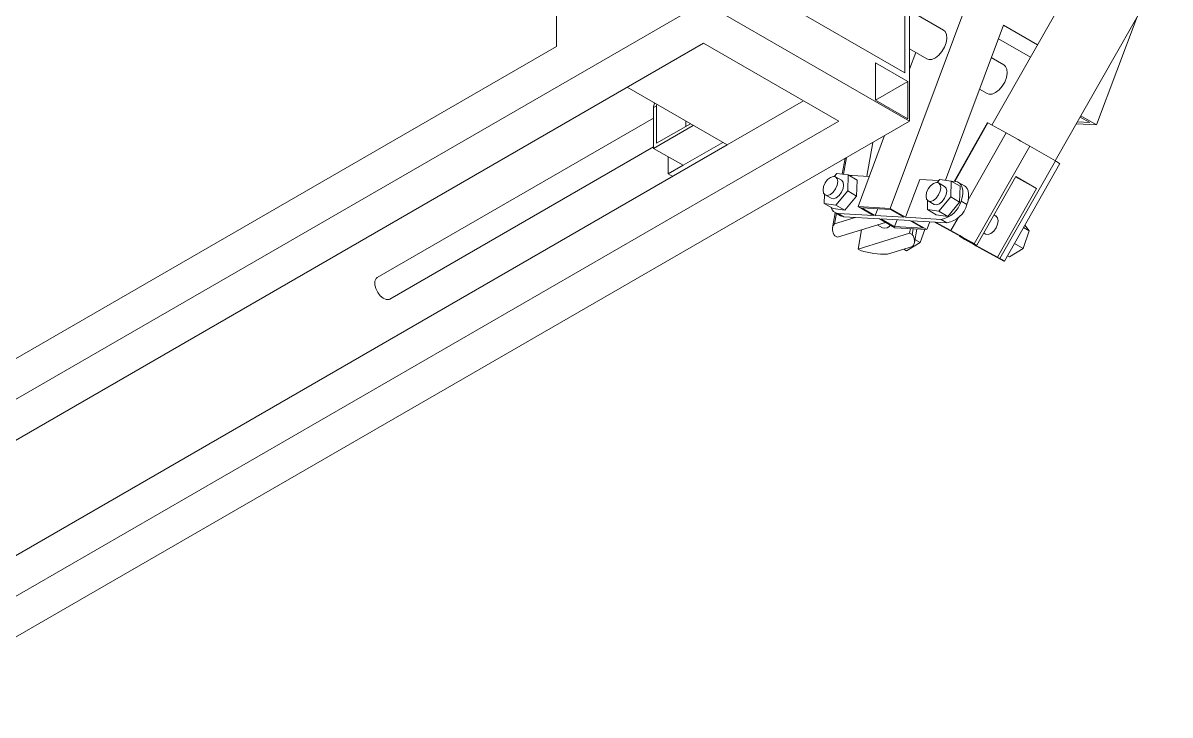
# Model space of a CAD drawing. Header units: millimetres. Extents: x 0 to 1189, y 0 to 841.
# Drawn here: x 869.3 to 924.5, y 160 to 193.3 of the extents above; entities that cross this region are included whole.
import ezdxf

# ---------------------------------------------------------------- set-up
doc = ezdxf.new("R2010")
doc.units = ezdxf.units.MM

msp = doc.modelspace()

# ---------------------------------------------------------------- linework, layer by layer
at = {"color": 7, "linetype": 'Continuous', "lineweight": 15}
for p, q in [((894.945, 192.155), (894.945, 200.115)), ((916.833, 199.983), (910.993, 184.368)), ((911.703, 198.81), (911.703, 190.889)), ((911.915, 198.687), (911.915, 188.562)), ((921.41, 198.112), (915.889, 188.376)), ((911.703, 190.889), (902.228, 196.359)), ((918.935, 186.652), (924.455, 196.385)), ((852.518, 165.703), (902.016, 194.277)), ((902.016, 194.277), (911.915, 188.562)), ((913.553, 192.951), (911.915, 193.896)), ((916.442, 193.19), (913.65, 185.724)), ((918.082, 192.243), (916.442, 193.19)), ((922.865, 193.582), (920.921, 188.385)), ((852.518, 167.663), (894.945, 192.155)), ((854.215, 164.723), (902.016, 192.318)), ((902.016, 192.318), (908.521, 188.562)), ((911.915, 192.049), (912.753, 191.565)), ((917.739, 191.638), (916.195, 192.529)), ((912.218, 191.874), (911.915, 191.065)), ((916.452, 191.277), (915.855, 191.621)), ((910.289, 191.379), (910.289, 189.583)), ((911.845, 190.481), (910.289, 191.379)), ((911.845, 190.481), (910.289, 189.583)), ((911.845, 188.685), (911.845, 190.481)), ((903.147, 187.42), (898.339, 190.195)), ((915.287, 190.102), (915.652, 189.891)), ((899.753, 189.298), (899.612, 189.216)), ((899.759, 189.376), (899.753, 189.298)), ((899.753, 187.501), (899.753, 189.298)), ((903.147, 187.42), (906.824, 189.542)), ((910.289, 189.583), (911.845, 188.685)), ((899.612, 188.716), (886.322, 181.044)), ((899.612, 189.216), (899.612, 187.256)), ((920.59, 188.497), (920.131, 188.761)), ((920.921, 188.385), (920.165, 188.822)), ((860.721, 160.968), (908.521, 188.562)), ((862.418, 159.988), (911.915, 188.562)), ((899.612, 187.256), (901.521, 188.359)), ((901.379, 188.44), (899.753, 187.501)), ((901.167, 188.481), (901.161, 188.566)), ((901.167, 188.318), (901.167, 188.481)), ((915.668, 188.493), (914.065, 185.667)), ((915.693, 188.483), (914.095, 185.665)), ((915.693, 188.483), (916.576, 188)), ((919.95, 188.442), (920.921, 188.385)), ((920, 188.531), (920.59, 188.497)), ((910.722, 187.873), (909.445, 184.459)), ((916.576, 188), (914.746, 184.773)), ((860.721, 162.927), (903.147, 187.42)), ((886.922, 180.005), (899.612, 187.331)), ((899.612, 187.256), (901.026, 186.44)), ((901.026, 186.44), (902.935, 187.542)), ((910.156, 187.546), (909.861, 185.914)), ((917.703, 187.363), (915.039, 182.667)), ((918.936, 186.652), (917.703, 187.363)), ((900.319, 186.032), (900.319, 186.848)), ((908.823, 186.777), (908.686, 186.016)), ((908.89, 186.816), (908.744, 186.008)), ((918.936, 186.652), (916.272, 181.955)), ((916.483, 181.823), (919.147, 186.52)), ((900.319, 186.032), (901.026, 186.44)), ((900.533, 185.91), (900.319, 186.032)), ((908.423, 186.054), (908.299, 185.906)), ((908.977, 185.975), (908.423, 186.054)), ((908.955, 185.208), (908.977, 185.975)), ((909.402, 185.73), (908.977, 185.975)), ((908.651, 185.72), (908.368, 185.884)), ((909.986, 185.906), (909.166, 185.955)), ((909.379, 184.963), (909.402, 185.73)), ((912.418, 185.764), (911.736, 183.939)), ((913.334, 185.71), (912.418, 185.764)), ((913.378, 185.763), (913.254, 185.615)), ((913.606, 185.429), (913.323, 185.593)), ((913.932, 185.684), (913.378, 185.763)), ((913.91, 184.917), (913.932, 185.684)), ((914.357, 185.439), (913.932, 185.684)), ((914.121, 185.664), (913.95, 185.674)), ((914.563, 185.454), (914.28, 185.617)), ((914.334, 184.672), (914.357, 185.439)), ((917.035, 185.902), (915.161, 182.596)), ((917.022, 185.879), (918.025, 185.33)), ((918.025, 185.33), (917.035, 185.902)), ((907.837, 185.04), (907.824, 184.6)), ((907.868, 185.018), (908.151, 184.854)), ((908.378, 184.52), (908.955, 185.208)), ((908.803, 184.276), (909.379, 184.963)), ((909.379, 184.963), (908.955, 185.208)), ((913.333, 184.229), (913.91, 184.917)), ((914.334, 184.672), (913.91, 184.917)), ((916.151, 182.025), (918.025, 185.33)), ((907.824, 184.6), (908.378, 184.52)), ((908.248, 184.355), (907.824, 184.6)), ((908.248, 184.355), (908.803, 184.276)), ((908.803, 184.276), (908.378, 184.52)), ((910.187, 184.03), (909.445, 184.459)), ((909.445, 184.459), (910.993, 184.368)), ((909.63, 184.397), (911.005, 184.316)), ((910.274, 184.025), (909.63, 184.397)), ((910.274, 184.025), (910.396, 184.352)), ((910.993, 184.368), (911.736, 183.939)), ((911.005, 184.316), (911.649, 183.944)), ((912.792, 184.749), (912.779, 184.309)), ((912.779, 184.309), (913.333, 184.229)), ((913.203, 184.064), (912.779, 184.309)), ((912.823, 184.727), (913.106, 184.563)), ((913.758, 183.985), (914.334, 184.672)), ((914.399, 184.715), (914.682, 184.552)), ((908.351, 184.161), (908.22, 183.434)), ((908.406, 184.13), (908.315, 183.628)), ((908.315, 183.628), (909.308, 183.935)), ((908.325, 184.176), (908.608, 184.013)), ((908.484, 184.13), (908.767, 183.967)), ((910.187, 184.03), (908.484, 184.13)), ((910.47, 183.867), (908.767, 183.967)), ((911.649, 183.944), (910.274, 184.025)), ((911.212, 183.438), (910.47, 183.867)), ((911.932, 183.781), (910.557, 183.862)), ((911.2, 183.49), (910.557, 183.862)), ((911.322, 183.817), (911.2, 183.49)), ((913.439, 183.839), (911.736, 183.939)), ((911.932, 183.781), (912.575, 183.41)), ((913.722, 183.676), (912.018, 183.776)), ((912.018, 183.776), (912.761, 183.347)), ((913.203, 184.064), (913.758, 183.985)), ((913.758, 183.985), (913.333, 184.229)), ((913.722, 183.676), (913.439, 183.839)), ((914.263, 183.92), (913.913, 183.303)), ((916.081, 184.001), (915.988, 184.054)), ((908.454, 182.982), (910.766, 183.696)), ((909.611, 183.339), (909.444, 182.41)), ((910.369, 183.574), (910.626, 183.426)), ((912.575, 183.41), (911.2, 183.49)), ((912.761, 183.347), (911.212, 183.438)), ((911.924, 183.177), (911.963, 183.394)), ((912.095, 183.386), (912.045, 183.106)), ((912.157, 182.724), (912.274, 183.376)), ((912.651, 183.354), (912.43, 182.733)), ((912.902, 183.724), (912.761, 183.347)), ((913.171, 183.708), (913.913, 183.303)), ((913.337, 183.594), (913.215, 183.664)), ((913.337, 183.594), (915.161, 182.596)), ((917.685, 183.285), (917.385, 182.442)), ((917.685, 183.285), (917.404, 183.447)), ((917.465, 183.554), (917.685, 183.285)), ((908.454, 182.982), (908.332, 183.052)), ((909.444, 182.41), (911.924, 183.177)), ((912.43, 182.733), (911.777, 182.321)), ((912.045, 183.106), (911.924, 183.177)), ((912.43, 182.733), (912.184, 182.874)), ((914.34, 183.046), (914.327, 183.023)), ((914.327, 183.023), (916.151, 182.025)), ((914.448, 182.953), (914.327, 183.023)), ((915.161, 182.596), (915.039, 182.667)), ((915.494, 183.184), (915.581, 183.135)), ((917.385, 182.442), (916.97, 182.681)), ((909.565, 182.34), (909.444, 182.41)), ((910.861, 182.159), (912.062, 182.53)), ((911.777, 182.321), (911.641, 182.4)), ((915.575, 182.316), (916.458, 181.833)), ((917.385, 182.442), (916.732, 182.03)), ((916.272, 181.955), (916.151, 182.025)), ((916.732, 182.03), (916.633, 182.087))]:
    msp.add_line(p, q, dxfattribs=at)
at = {"color": 7, "linetype": 'Continuous', "lineweight": 15, "flags": 128}
for points in [[(913.553, 192.951), (913.637, 192.875), (913.702, 192.733), (913.718, 192.548), (913.683, 192.338), (913.602, 192.12), (913.481, 191.915), (913.33, 191.74), (913.164, 191.611), (912.997, 191.54), (912.844, 191.532), (912.753, 191.565)], [(916.452, 191.277), (916.536, 191.202), (916.601, 191.059), (916.617, 190.875), (916.583, 190.664), (916.501, 190.447), (916.38, 190.241), (916.229, 190.067), (916.063, 189.938), (915.896, 189.866), (915.743, 189.859), (915.652, 189.891)], [(915.668, 188.493), (915.674, 188.491), (915.693, 188.483)], [(908.471, 185.655), (908.445, 185.795), (908.368, 185.884), (908.253, 185.906), (908.118, 185.859), (907.983, 185.75), (907.868, 185.595), (907.791, 185.418), (907.764, 185.246), (907.791, 185.106), (907.868, 185.018), (907.983, 184.995), (908.118, 185.042), (908.253, 185.151), (908.368, 185.306), (908.445, 185.483), (908.471, 185.655)], [(908.151, 184.854), (908.265, 184.832), (908.401, 184.879), (908.536, 184.988), (908.651, 185.143), (908.727, 185.32), (908.754, 185.491), (908.727, 185.632), (908.651, 185.72), (908.651, 185.72)], [(909.166, 185.955), (909.039, 185.944), (909.033, 185.943)], [(913.426, 185.364), (913.4, 185.504), (913.323, 185.593), (913.208, 185.615), (913.073, 185.568), (912.938, 185.459), (912.823, 185.304), (912.746, 185.127), (912.719, 184.955), (912.746, 184.815), (912.823, 184.727), (912.938, 184.704), (913.073, 184.751), (913.208, 184.86), (913.323, 185.015), (913.4, 185.192), (913.426, 185.364)], [(913.106, 184.563), (913.22, 184.541), (913.356, 184.588), (913.491, 184.697), (913.606, 184.852), (913.682, 185.029), (913.709, 185.2), (913.682, 185.341), (913.606, 185.429), (913.606, 185.429)], [(914.399, 184.715), (914.454, 184.894), (914.483, 185.067), (914.485, 185.228), (914.459, 185.371), (914.408, 185.49), (914.332, 185.58), (914.235, 185.639), (914.121, 185.664)], [(914.563, 185.454), (914.615, 185.417), (914.691, 185.326), (914.742, 185.207), (914.767, 185.065), (914.766, 184.904), (914.737, 184.73), (914.682, 184.552)], [(908.767, 183.967), (908.652, 183.992), (908.608, 184.013)], [(916.077, 184.002), (916.155, 183.916), (916.184, 183.777), (916.159, 183.606), (916.084, 183.429), (915.97, 183.273), (915.835, 183.162), (915.7, 183.113), (915.584, 183.133), (915.581, 183.135)], [(913.215, 183.664), (913.151, 183.702), (913.139, 183.71)], [(916.272, 181.955), (916.336, 181.917), (916.389, 181.885), (916.431, 181.859), (916.46, 181.84), (916.478, 181.828), (916.483, 181.823), (916.477, 181.825), (916.458, 181.833)], [(886.922, 180.005), (886.885, 179.988), (886.755, 179.982), (886.609, 180.042), (886.465, 180.16), (886.339, 180.322), (886.248, 180.508), (886.202, 180.696), (886.206, 180.864), (886.261, 180.99), (886.322, 181.044)]]:
    msp.add_lwpolyline(points, dxfattribs=at)
at = {"color": 7, "linetype": 'Continuous', "lineweight": 15}
for centre, radius, start, end in [((899.973, 189.233), 0.362, 147.3897, 182.6747), ((833.297, 39.202), 170.517, 60.33026, 60.76499), ((918.251, 185.319), 1.498, 53.2656, 62.8051), ((908.51, 184.5), 0.371, 193.7039, 266.0385), ((913.232, 185.031), 1.209, 279.8439, 344.8728), ((913.515, 184.867), 1.209, 279.8439, 344.8728), ((908.658, 183.35), 0.441, 140.8541, 222.5271), ((910.73, 183.746), 0.336, 251.9928, 325.7829), ((830.174, 33.692), 171.451, 60.33144, 60.76381), ((911.72, 182.808), 0.441, 320.8536, 42.526), ((999.426, 332.127), 171.68, 240.33173, 240.76352), ((910.825, 186.624), 4.466, 253.6122, 270.4593)]:
    msp.add_arc(centre, radius, start, end, dxfattribs=at)

doc.saveas('drawing.dxf')
